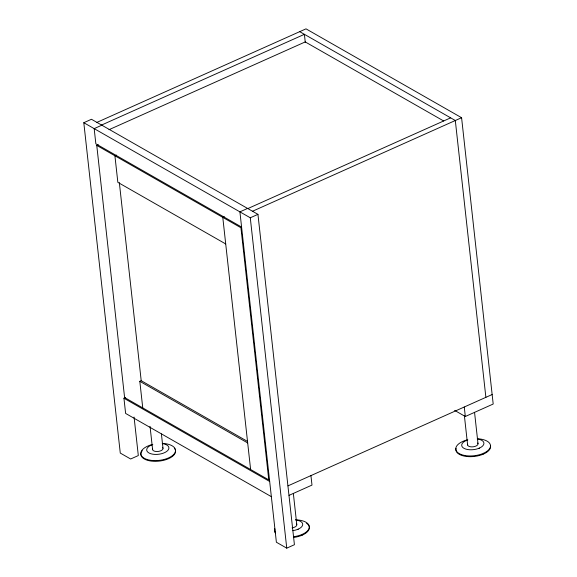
<?xml version="1.0" encoding="UTF-8"?>
<svg xmlns="http://www.w3.org/2000/svg" width="577" height="577" viewBox="0 0 577 577"><rect width="100%" height="100%" fill="white"/><g stroke="black" fill="none" stroke-linecap="round" stroke-linejoin="round"><path stroke-width="0.87" d="M151.167 445.148L151.751 444.824M297.653 529.477L298.244 529.145M478.86 448.416L479.444 448.084M134.066 417.063L138.314 455.563L130.647 458.996L120.276 453.068L83.802 122.706L91.469 119.273L257.948 214.355L294.421 544.717L286.755 548.15L276.383 542.229L239.909 211.86L247.576 208.427M96.914 122.382L305.998 28.85L461.586 117.708L493.198 404.03L465.314 416.5L454.64 410.398M101.581 125.05L304.396 34.324L305.283 42.388M101.84 125.195L94.174 128.628L95.854 143.817L241.583 227.049M108.988 129.702L305.233 41.919L443.663 120.975M96.756 145.397L240.934 227.742L268.774 479.884L124.596 397.539L96.756 145.397L98.292 144.712M116.446 155.083L114.91 155.768L117.845 182.346L225.715 243.956M224.316 216.692L222.78 217.378L250.62 469.519M247.836 208.578L450.644 117.852M252.502 211.247L461.586 117.708M83.802 122.706L250.281 217.781L257.948 214.355M142.75 407.91L139.814 381.325L141.343 380.64M271.349 496.66L125.62 413.428L123.94 398.238L125.476 397.553M287.981 485.87L492.145 394.531M289.034 495.362L311.991 485.091L310.938 475.599M299.73 31.656L455.311 120.514L485.877 397.344M247.511 441.419L141.206 380.705L119.338 182.613M139.814 381.325L247.684 442.934M123.94 398.238L269.675 481.47M483.519 453.284L483.598 454.02M474.546 412.317L478.001 443.626M464.269 407.009L465.314 416.5M464.362 415.447L467.615 444.968M302.312 534.345L302.398 535.081M293.34 493.378L296.794 524.688M250.281 217.781L286.755 548.15M161.409 433.954L162.988 448.264M150.042 426.353L152.609 449.613M162.692 447.644A5.236 2.532 -6.3 0 1 160.81 450.76A5.236 2.532 -6.3 0 1 154.47 451.178L153.547 450.767A5.236 2.532 -6.3 0 1 152.66 448.942M162.44 443.424A17.454 8.439 -6.3 0 1 172.819 455.296A17.454 8.439 -6.3 0 1 144.762 458.542A17.454 8.439 -6.3 0 1 151.729 444.665M162.209 443.59A11.172 5.395 -6.3 0 1 166.717 451.423A11.172 5.395 -6.3 0 1 149.284 453.14A11.172 5.395 -6.3 0 1 152.818 444.514M174.369 448.242A17.454 8.439 -6.3 0 1 160.233 460.98A17.454 8.439 -6.3 0 1 141.026 452.952M141.315 452.209A17.454 8.439 -6.3 0 1 142.267 450.724M477.698 442.999A5.236 2.532 -6.3 0 1 475.823 446.115A5.236 2.532 -6.3 0 1 469.476 446.533L468.553 446.122A5.236 2.532 -6.3 0 1 467.673 444.297M477.453 438.787A17.454 8.439 -6.3 0 1 487.825 450.651A17.454 8.439 -6.3 0 1 459.768 453.897A17.454 8.439 -6.3 0 1 466.735 440.02M490.486 445.653A17.454 8.439 -6.3 0 1 472.974 456.587A17.454 8.439 -6.3 0 1 456.039 448.315M477.215 438.946A11.172 5.395 -6.3 0 1 481.723 446.786A11.172 5.395 -6.3 0 1 464.29 448.495A11.172 5.395 -6.3 0 1 467.824 439.869M296.491 524.06A5.236 2.532 -6.3 0 1 292.085 527.847M295.352 519.827A17.454 8.439 -6.3 0 1 309.301 527.306A17.454 8.439 -6.3 0 1 293.953 536.668M275.294 532.254A17.454 8.439 -6.3 0 1 274.753 528.64M308.666 525.322A17.454 8.439 -6.3 0 1 294.039 537.403M275.38 532.989A17.454 8.439 -6.3 0 1 274.832 529.376M306.611 523.317A17.454 8.439 -6.3 0 1 308.168 524.666M296.008 520.007A11.172 5.395 -6.3 0 1 302.6 525.214A11.172 5.395 -6.3 0 1 292.892 530.638"/></g></svg>
